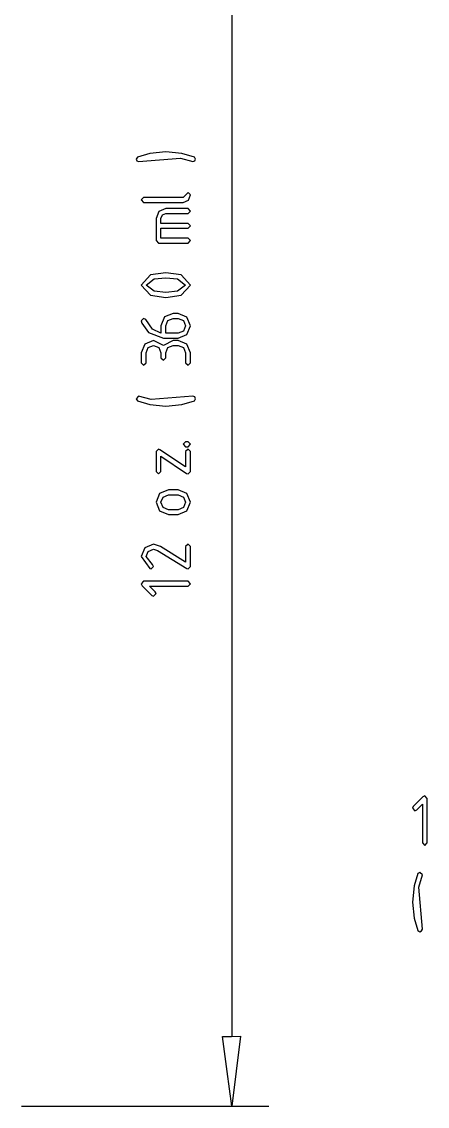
# Model space of a CAD drawing. Header units: metres. Extents: x 0 to 16.5, y 0 to 11.5.
# Drawn here: x 3.16 to 3.576, y 9.469 to 10.579 of the extents above; entities that cross this region are included whole.
import ezdxf

# ---------------------------------------------------------------- set-up
doc = ezdxf.new("R2010")
doc.units = ezdxf.units.M

msp = doc.modelspace()

# ---------------------------------------------------------------- linework, layer by layer
for points in [[(3.3756, 10.9001), (3.3756, 9.5407)], [(3.1604, 9.4691), (3.4135, 9.4691)]]:
    msp.add_lwpolyline(points)
for points in [[(3.3232, 10.4392), (3.3358, 10.4356), (3.3376, 10.4364), (3.3384, 10.4382), (3.3372, 10.4403), (3.3245, 10.4441), (3.308, 10.4457), (3.2915, 10.4441), (3.2789, 10.4403), (3.2777, 10.4382), (3.2785, 10.4364), (3.2802, 10.4356), (3.3232, 10.4392)], [(3.3257, 10.3939), (3.3313, 10.3961), (3.3333, 10.4015), (3.3308, 10.404), (3.3282, 10.4014), (3.3257, 10.3989), (3.2853, 10.3989), (3.2827, 10.3964), (3.2853, 10.3939), (3.3257, 10.3939)], [(3.3005, 10.3523), (3.3308, 10.3523), (3.3333, 10.3548), (3.3308, 10.3574), (3.303, 10.3574), (3.303, 10.3675), (3.3308, 10.3675), (3.3333, 10.37), (3.3308, 10.3725), (3.303, 10.3725), (3.303, 10.3776), (3.3045, 10.3811), (3.308, 10.3826), (3.3308, 10.3826), (3.3333, 10.3851), (3.3308, 10.3876), (3.3081, 10.3876), (3.3008, 10.3847), (3.298, 10.3775), (3.298, 10.3548), (3.3005, 10.3523)], [(3.2924, 10.3198), (3.2827, 10.3093), (3.2924, 10.2989), (3.308, 10.2967), (3.3237, 10.2989), (3.3333, 10.3093), (3.3237, 10.3198), (3.308, 10.3219), (3.2924, 10.3198)], [(3.3199, 10.3156), (3.3283, 10.3093), (3.3199, 10.3031), (3.308, 10.3017), (3.2962, 10.3031), (3.2878, 10.3093), (3.2962, 10.3156), (3.308, 10.3169), (3.3199, 10.3156)], [(3.2833, 10.2704), (3.2904, 10.2607), (3.3055, 10.255), (3.3208, 10.255), (3.3296, 10.2587), (3.3333, 10.2676), (3.3296, 10.2766), (3.3207, 10.2803), (3.3156, 10.2803), (3.3066, 10.2767), (3.303, 10.2676), (3.303, 10.2602), (3.2942, 10.2641), (3.2874, 10.274), (3.2853, 10.2753), (3.2827, 10.2727), (3.2833, 10.2704)], [(3.308, 10.2676), (3.3102, 10.2731), (3.3156, 10.2753), (3.3207, 10.2753), (3.3261, 10.2731), (3.3283, 10.2676), (3.3261, 10.2623), (3.3207, 10.26), (3.308, 10.26), (3.308, 10.2676)], [(3.3102, 10.2453), (3.3156, 10.2475), (3.3207, 10.2475), (3.3261, 10.2453), (3.3283, 10.2399), (3.3283, 10.2298), (3.3308, 10.2273), (3.3333, 10.2298), (3.3333, 10.2399), (3.3296, 10.2488), (3.3207, 10.2525), (3.3156, 10.2525), (3.3055, 10.2475), (3.2954, 10.2525), (3.2864, 10.2488), (3.2827, 10.2399), (3.2827, 10.2298), (3.2853, 10.2273), (3.2878, 10.2298), (3.2878, 10.2399), (3.2899, 10.2453), (3.2954, 10.2475), (3.3008, 10.2453), (3.303, 10.24), (3.303, 10.2349), (3.3055, 10.2324), (3.308, 10.2349), (3.308, 10.24), (3.3102, 10.2453)], [(3.2929, 10.1921), (3.2802, 10.1957), (3.2777, 10.1931), (3.2789, 10.191), (3.2915, 10.1872), (3.308, 10.1856), (3.3245, 10.1872), (3.3372, 10.191), (3.3384, 10.1931), (3.3376, 10.1949), (3.3358, 10.1957), (3.2929, 10.1921)], [(3.3308, 10.1439), (3.3333, 10.1464), (3.3308, 10.1489), (3.3282, 10.1489), (3.3257, 10.1464), (3.3282, 10.1439), (3.3308, 10.1439)], [(3.3293, 10.1167), (3.3309, 10.1162), (3.3333, 10.1187), (3.3333, 10.1389), (3.3308, 10.1414), (3.3283, 10.1389), (3.3283, 10.1234), (3.302, 10.1409), (3.3006, 10.1414), (3.298, 10.1389), (3.298, 10.1187), (3.3005, 10.1162), (3.303, 10.1187), (3.303, 10.1343), (3.3293, 10.1167)], [(3.3296, 10.0782), (3.3333, 10.0871), (3.3296, 10.096), (3.3207, 10.0997), (3.3106, 10.0997), (3.3016, 10.096), (3.298, 10.0871), (3.3016, 10.0782), (3.3106, 10.0745), (3.3207, 10.0745), (3.3296, 10.0782)], [(3.3261, 10.0925), (3.3283, 10.0871), (3.3261, 10.0817), (3.3207, 10.0795), (3.3106, 10.0795), (3.3052, 10.0817), (3.303, 10.0871), (3.3052, 10.0925), (3.3106, 10.0947), (3.3207, 10.0947), (3.3261, 10.0925)], [(3.2918, 10.0192), (3.2929, 10.0189), (3.2955, 10.0214), (3.2942, 10.0236), (3.2878, 10.0315), (3.29, 10.0369), (3.2954, 10.0392), (3.2996, 10.0379), (3.3294, 10.0194), (3.3308, 10.0189), (3.3333, 10.0214), (3.3333, 10.0417), (3.3308, 10.0442), (3.3283, 10.0417), (3.3283, 10.026), (3.3027, 10.0419), (3.2954, 10.0442), (3.2864, 10.0405), (3.2827, 10.0315), (3.2918, 10.0192)], [(3.3308, 10.0013), (3.3333, 10.0038), (3.3308, 10.0063), (3.2853, 10.0063), (3.2827, 10.0038), (3.2837, 10.0017), (3.2936, 9.9919), (3.2955, 9.9911), (3.298, 9.9937), (3.2971, 9.9954), (3.2913, 10.0013), (3.3308, 10.0013)], [(3.5707, 9.7386), (3.5732, 9.7361), (3.5757, 9.7386), (3.5757, 9.7842), (3.5732, 9.7867), (3.5712, 9.7857), (3.5613, 9.7758), (3.5606, 9.774), (3.5631, 9.7715), (3.5649, 9.7723), (3.5707, 9.7781), (3.5707, 9.7386)], [(3.5671, 9.6933), (3.5707, 9.7059), (3.5681, 9.7084), (3.566, 9.7073), (3.5622, 9.6946), (3.5606, 9.6781), (3.5622, 9.6616), (3.566, 9.6489), (3.5681, 9.6477), (3.5699, 9.6485), (3.5707, 9.6503), (3.5671, 9.6933)], [(3.3752, 9.5407), (3.3845, 9.5408), (3.3801, 9.505), (3.3756, 9.4691), (3.3708, 9.5049), (3.3659, 9.5407), (3.3752, 9.5407)], [(3.3752, 9.5407), (3.3845, 9.5408), (3.3801, 9.505), (3.3756, 9.4691), (3.3708, 9.5049), (3.3659, 9.5407), (3.3752, 9.5407)]]:
    msp.add_lwpolyline(points, close=True)

doc.saveas('drawing.dxf')
